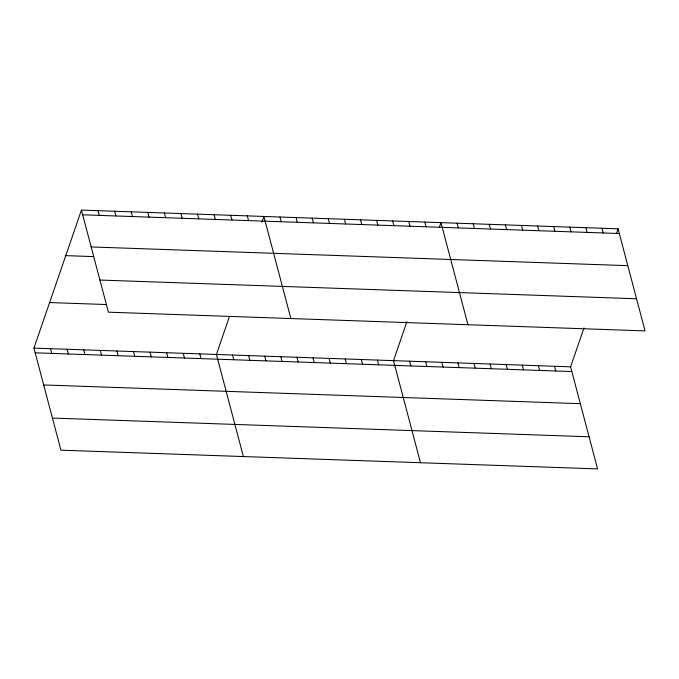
<?xml version="1.0" encoding="UTF-8"?>
<svg xmlns="http://www.w3.org/2000/svg" width="679" height="679" viewBox="0 0 679 679"><rect width="100%" height="100%" fill="white"/><g stroke="black" fill="none" stroke-linecap="round" stroke-linejoin="round"><path stroke-width="1.02" d="M583.982 327.923L570.598 366.821L597.571 468.909L60.923 450.185L33.95 348.098L81.429 210.091L618.077 228.815L645.05 330.902L108.402 312.179L81.429 210.091M229.468 316.516L216.414 354.463L243.379 456.551M261.933 222.152L263.893 216.457L290.867 318.544M406.891 321.744L393.506 360.642L420.479 462.73M439.355 227.38L440.985 222.636L467.958 324.723M616.447 233.559L618.077 228.815M82.677 214.81L619.324 233.534M91.164 246.944L627.812 265.667M65.761 255.635L93.753 256.611M99.915 280.045L636.562 298.768M49.618 302.554L106.637 304.548M33.95 348.098L570.598 366.821M35.198 352.825L571.845 371.549M43.685 384.951L580.333 403.674M52.436 418.06L589.083 436.784M601.976 228.254L603.224 232.973M585.875 227.686L587.123 232.413M569.783 227.126L571.031 231.845M553.682 226.565L554.93 231.284M537.581 226.005L538.829 230.724M521.48 225.445L522.728 230.164M554.497 366.261L555.745 370.98M505.38 224.885L506.627 229.604M538.396 365.701L539.644 370.42M489.279 224.316L490.527 229.044M522.295 365.141L523.543 369.86M473.187 223.756L474.426 228.475M506.203 364.581L507.451 369.3M457.086 223.196L458.333 227.915M490.102 364.012L491.35 368.739M474.001 363.452L475.249 368.171M424.884 222.075L426.132 226.794M457.901 362.892L459.148 367.611M408.783 221.507L410.031 226.234M441.8 362.331L443.048 367.05M392.683 220.947L393.93 225.666M425.699 361.771L426.947 366.49M376.59 220.386L377.83 225.105M409.607 361.211L410.854 365.93M360.49 219.826L361.737 224.545M344.389 219.266L345.636 223.985M377.405 360.082L378.653 364.801M328.288 218.706L329.536 223.425M361.304 359.522L362.552 364.241M312.187 218.137L313.435 222.865M345.204 358.962L346.451 363.681M296.086 217.577L297.334 222.296M329.103 358.402L330.35 363.121M279.986 217.017L281.233 221.736M313.011 357.841L314.258 362.561M296.91 357.273L298.157 361.992M247.3 215.88L248.548 220.599M280.809 356.713L282.057 361.432M230.716 215.302L231.963 220.021M264.708 356.152L265.956 360.872M214.131 214.717L215.379 219.436M248.607 355.592L249.855 360.311M197.538 214.14L198.786 218.859M232.507 355.032L233.754 359.751M180.953 213.562L182.201 218.282M164.369 212.985L165.617 217.704M199.821 353.886L201.069 358.605M147.776 212.408L149.024 217.127M183.237 353.309L184.484 358.028M131.191 211.823L132.439 216.55M166.652 352.732L167.9 357.451M114.607 211.245L115.854 215.964M150.059 352.155L151.307 356.874M98.014 210.668L99.261 215.387M133.474 351.578L134.722 356.297M116.89 350.992L118.138 355.711M100.297 350.415L101.544 355.134M83.712 349.838L84.96 354.557M67.128 349.261L68.375 353.98M50.535 348.683L51.782 353.403"/></g></svg>
